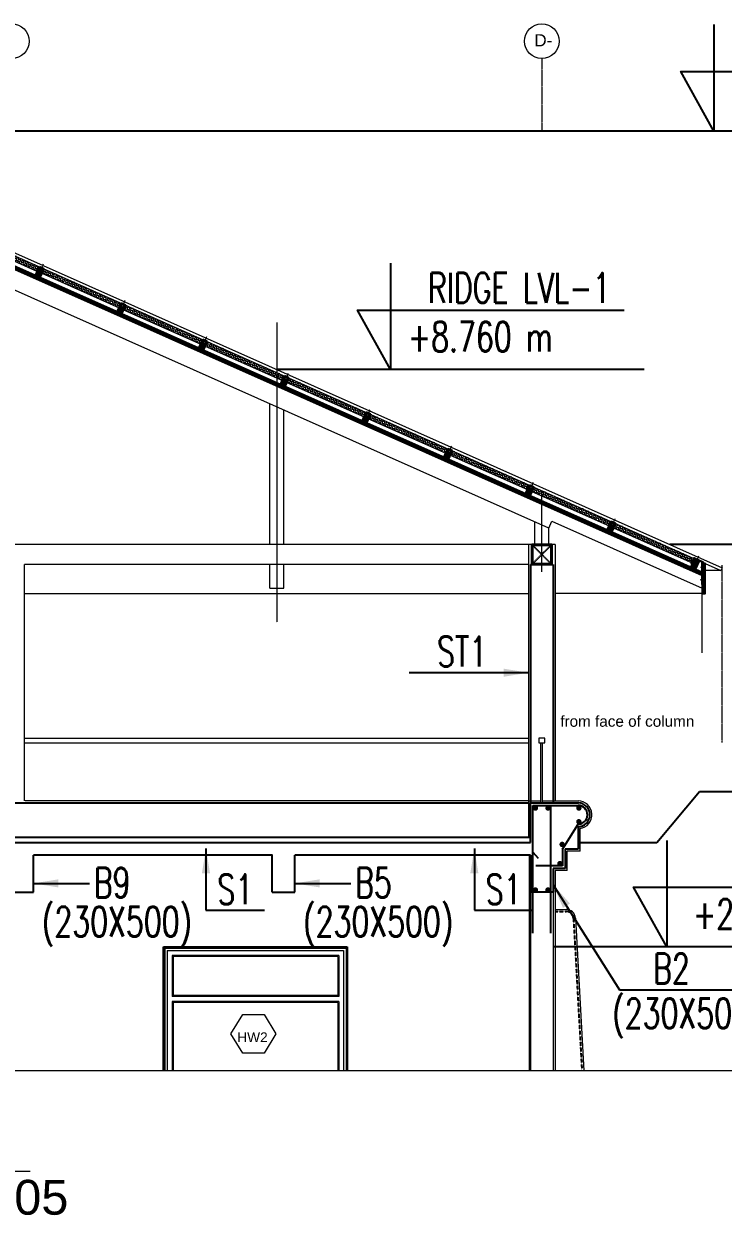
# Model space of a CAD drawing. Header units: millimetres. Extents: x 2659630 to 6742168, y -2425387 to -732288.
# Drawn here: x 3504722 to 3511762, y -1223701 to -1211711 of the extents above; entities that cross this region are included whole.
import ezdxf
from ezdxf.enums import TextEntityAlignment as Align

# ---------------------------------------------------------------- set-up
doc = ezdxf.new("R2010")
doc.units = ezdxf.units.MM
doc.linetypes.add('Grid Line', pattern=[22.225, 12.7, -3.175, 3.175, -3.175])
doc.linetypes.add('Hidden', pattern=[7.14375, 4.7625, -2.38125])
for name, color, linetype in [('A-COLUMN', 12, 'Continuous'), ('A-LINE-1 HIDDEN', 1, 'Continuous'), ('A-MOULDING', 20, 'Continuous'), ('S-BEAM NO', 3, 'Continuous'), ('S-COLUMN NO', 2, 'Continuous'), ('S-CONCRET LINE', 4, 'Continuous'), ('S-DIM-1', 5, 'Continuous'), ('S-LEVEL SECTION', 3, 'Continuous'), ('S-REINFORCEMENT', 6, 'Continuous')]:
    doc.layers.add(name, color=color, linetype=linetype)
for name, color, linetype, lineweight in [('A-DETL', 90, 'Continuous', 18), ('A-DOOR', 31, 'Continuous', 18), ('A-DOOR-FRAM', 31, 'Continuous', 18), ('A-FLOR-HRAL', 11, 'Continuous', 18), ('A-GENM', 13, 'Continuous', 18), ('A-GLAZ-IDEN', 152, 'Continuous', 9), ('A-GRID-MODE', 80, 'Continuous', 0), ('A-hatch', 253, 'Continuous', 0), ('A-PLASTER', 50, 'Continuous', 0), ('A-ROOF', 6, 'Continuous', 0), ('A-STAIRS', 31, 'Continuous', 18), ('A-TEXT', 211, 'Continuous', 9), ('A-WALL', 113, 'Continuous', 9), ('elevation 02', 2, 'Continuous', 9), ('G-ANNO-SYMB', 111, 'Continuous', 9), ('I-WALL', 2, 'Continuous', 18), ('S-GRID', 1, 'Continuous', 9), ('section-steel', 27, 'Continuous', 30), ('TEXT', 150, 'Continuous', 25)]:
    doc.layers.add(name, color=color, linetype=linetype, lineweight=lineweight)
doc.styles.add('Arial', font='arial.ttf', dxfattribs={"height": 123})
doc.styles.add('Arial_1', font='arial.ttf', dxfattribs={"height": 98.353293})
doc.styles.add('ROMANS', font='r.shx', dxfattribs={"width": 0.7})
doc.dimstyles.new('dim100', dxfattribs={"dimtxt": 250, "dimasz": 250, "dimexe": 200, "dimexo": 200, "dimgap": 100, "dimtad": 1, "dimdec": 0, "dimrnd": 1, "dimzin": 0, "dimdsep": 46, "dimtxsty": 'ROMANS', "dimcen": 0, "dimclrd": 5, "dimclre": 5, "dimclrt": 4, "dimadec": 0, "dimazin": 0, "dimtfac": 1, "dimtdec": 0, "dimtix": 1, "dimtofl": 0, "dimtmove": 2, "dimatfit": 3, "dimfxl": 1, "dimtolj": 1, "dimtzin": 0, "dimlwd": -1, "dimlwe": -1, "dimarcsym": 0})
doc.dimstyles.new('dim33.33', dxfattribs={"dimtxt": 250, "dimasz": 250, "dimexe": 200, "dimexo": 200, "dimgap": 100, "dimtad": 1, "dimdec": 0, "dimlfac": 0.333331, "dimzin": 0, "dimdsep": 46, "dimtxsty": 'ROMANS', "dimcen": 0, "dimclrd": 5, "dimclre": 5, "dimclrt": 4, "dimadec": 0, "dimazin": 0, "dimtfac": 1, "dimtdec": 0, "dimtix": 1, "dimtofl": 0, "dimtmove": 2, "dimatfit": 3, "dimfxl": 1, "dimtolj": 1, "dimtzin": 0, "dimlwd": -1, "dimlwe": -1, "dimarcsym": 0})

# ---------------------------------------------------------------- blocks, each defined once
blk = doc.blocks.new('Grid - M_Grid Head - Circle-24584-GROUND FLOOR PLAN-01')
at = {"layer": 'A-GRID-MODE'}
blk.add_circle((0, 0), 3.5, dxfattribs=at)

msp = doc.modelspace()

# ---------------------------------------------------------------- hatches: boundary and pattern name
at = {"layer": 'A-DETL'}
h = msp.add_hatch(dxfattribs=at)
h.set_pattern_fill('HONEY', color=256, scale=100, angle=45)
h.set_pattern_definition([(45, (2374518.583, 459189.726), (5.6035967, 20.912907593), [12.5, -25]), (165, (2374518.583, 459189.726), (-20.912907593, -5.6035967), [12.5, -25]), (105, (2374518.583, 459189.726), (-15.30931089, 15.30931089), [-25, 12.5])])
h.paths.add_polyline_path([(3504079.626, -1213856.261), (3504099.962, -1213810.583), (3504878.289, -1214157.117), (3504857.952, -1214202.794)])
h = msp.add_hatch(dxfattribs=at)
h.set_pattern_fill('HONEY', color=256, scale=100, angle=45)
h.set_pattern_definition([(45, (2373696.392, 458823.664), (5.6035967, 20.912907593), [12.5, -25]), (165, (2373696.392, 458823.664), (-20.912907593, -5.6035967), [12.5, -25]), (105, (2373696.392, 458823.664), (-15.30931089, 15.30931089), [-25, 12.5])])
h.paths.add_polyline_path([(3504901.817, -1214222.324), (3504922.153, -1214176.646), (3505700.48, -1214523.18), (3505680.143, -1214568.857)])
h = msp.add_hatch(dxfattribs=at)
h.set_pattern_fill('HONEY', color=256, scale=100, angle=45)
h.set_pattern_definition([(45, (2372874.201, 458457.6), (5.6035967, 20.912907593), [12.5, -25]), (165, (2372874.201, 458457.6), (-20.912907593, -5.6035967), [12.5, -25]), (105, (2372874.201, 458457.6), (-15.30931089, 15.30931089), [-25, 12.5])])
h.paths.add_polyline_path([(3505724.007, -1214588.387), (3505744.344, -1214542.709), (3506522.671, -1214889.243), (3506502.334, -1214934.92)])
h = msp.add_hatch(dxfattribs=at)
h.set_pattern_fill('HONEY', color=256, scale=100, angle=45)
h.set_pattern_definition([(45, (2372052.01, 458091.538), (5.6035967, 20.912907593), [12.5, -25]), (165, (2372052.01, 458091.538), (-20.912907593, -5.6035967), [12.5, -25]), (105, (2372052.01, 458091.538), (-15.30931089, 15.30931089), [-25, 12.5])])
h.paths.add_polyline_path([(3506546.198, -1214954.45), (3506566.535, -1214908.772), (3507344.862, -1215255.306), (3507324.525, -1215300.983)])
h = msp.add_hatch(dxfattribs=at)
h.set_pattern_fill('HONEY', color=256, scale=100, angle=45)
h.set_pattern_definition([(45, (2371229.819, 457725.475), (5.6035967, 20.912907593), [12.5, -25]), (165, (2371229.819, 457725.475), (-20.912907593, -5.6035967), [12.5, -25]), (105, (2371229.819, 457725.475), (-15.30931089, 15.30931089), [-25, 12.5])])
h.paths.add_polyline_path([(3507368.389, -1215320.513), (3507388.726, -1215274.835), (3508167.053, -1215621.369), (3508146.716, -1215667.046)])
h = msp.add_hatch(dxfattribs=at)
h.set_pattern_fill('HONEY', color=256, scale=100, angle=45)
h.set_pattern_definition([(45, (2370407.763, 457359.109), (5.6035967, 20.912907593), [12.5, -25]), (165, (2370407.763, 457359.109), (-20.912907593, -5.6035967), [12.5, -25]), (105, (2370407.763, 457359.109), (-15.30931089, 15.30931089), [-25, 12.5])])
h.paths.add_polyline_path([(3508190.58, -1215686.575), (3508210.917, -1215640.898), (3508989.244, -1215987.432), (3508968.907, -1216033.109)])
h = msp.add_hatch(dxfattribs=at)
h.set_pattern_fill('HONEY', color=256, scale=100, angle=45)
h.set_pattern_definition([(45, (2369585.438, 456993.349), (5.6035967, 20.912907593), [12.5, -25]), (165, (2369585.438, 456993.349), (-20.912907593, -5.6035967), [12.5, -25]), (105, (2369585.438, 456993.349), (-15.30931089, 15.30931089), [-25, 12.5])])
h.paths.add_polyline_path([(3509012.771, -1216052.638), (3509033.108, -1216006.961), (3509811.435, -1216353.495), (3509791.098, -1216399.172)])
h = msp.add_hatch(dxfattribs=at)
h.set_pattern_fill('HONEY', color=256, scale=100, angle=45)
h.set_pattern_definition([(45, (2368763.247, 456627.286), (5.6035967, 20.912907593), [12.5, -25]), (165, (2368763.247, 456627.286), (-20.912907593, -5.6035967), [12.5, -25]), (105, (2368763.247, 456627.286), (-15.30931089, 15.30931089), [-25, 12.5])])
h.paths.add_polyline_path([(3509834.962, -1216418.701), (3509855.299, -1216373.024), (3510633.626, -1216719.558), (3510613.289, -1216765.235)])
h = msp.add_hatch(dxfattribs=at)
h.set_pattern_fill('HONEY', color=256, scale=100, angle=45)
h.set_pattern_definition([(45, (2367941.056, 456261.223), (5.6035967, 20.912907593), [12.5, -25]), (165, (2367941.056, 456261.223), (-20.912907593, -5.6035967), [12.5, -25]), (105, (2367941.056, 456261.223), (-15.30931089, 15.30931089), [-25, 12.5])])
h.paths.add_polyline_path([(3510657.153, -1216784.764), (3510677.49, -1216739.087), (3511455.817, -1217085.621), (3511435.48, -1217131.298)])
at = {"layer": 'A-hatch', "lineweight": -3}
h = msp.add_hatch(color=256, dxfattribs=at)
h.dxf.hatch_style = 1
h.paths.add_polyline_path([(3504878.289, -1214157.117), (3504922.153, -1214176.646), (3504883.107, -1214264.347), (3504839.242, -1214244.817)])
h.paths.add_polyline_path([(3504844.524, -1214242.79), (3504881.079, -1214259.066), (3504916.872, -1214178.674), (3504880.316, -1214162.398)], flags=16)
h = msp.add_hatch(color=256, dxfattribs=at)
h.dxf.hatch_style = 1
h.paths.add_polyline_path([(3505700.48, -1214523.18), (3505744.344, -1214542.709), (3505705.298, -1214630.41), (3505661.433, -1214610.88)])
h.paths.add_polyline_path([(3505666.715, -1214608.853), (3505703.27, -1214625.129), (3505739.063, -1214544.737), (3505702.507, -1214528.461)], flags=16)
h = msp.add_hatch(color=256, dxfattribs=at)
h.dxf.hatch_style = 1
h.paths.add_polyline_path([(3506522.671, -1214889.243), (3506566.535, -1214908.772), (3506527.488, -1214996.473), (3506483.624, -1214976.943)])
h.paths.add_polyline_path([(3506488.905, -1214974.916), (3506525.461, -1214991.192), (3506561.254, -1214910.8), (3506524.698, -1214894.524)], flags=16)
h = msp.add_hatch(color=256, dxfattribs=at)
h.dxf.hatch_style = 1
h.paths.add_polyline_path([(3507344.862, -1215255.306), (3507388.726, -1215274.835), (3507349.679, -1215362.536), (3507305.815, -1215343.006)])
h.paths.add_polyline_path([(3507311.096, -1215340.979), (3507347.652, -1215357.254), (3507383.445, -1215276.862), (3507346.889, -1215260.587)], flags=16)
h = msp.add_hatch(color=256, dxfattribs=at)
h.dxf.hatch_style = 1
h.paths.add_polyline_path([(3508167.053, -1215621.369), (3508210.917, -1215640.898), (3508171.87, -1215728.599), (3508128.006, -1215709.069)])
h.paths.add_polyline_path([(3508133.287, -1215707.042), (3508169.843, -1215723.317), (3508205.636, -1215642.925), (3508169.08, -1215626.65)], flags=16)
h = msp.add_hatch(color=256, dxfattribs=at)
h.dxf.hatch_style = 1
h.paths.add_polyline_path([(3508989.244, -1215987.432), (3509033.108, -1216006.961), (3508994.061, -1216094.662), (3508950.197, -1216075.132)])
h.paths.add_polyline_path([(3508955.478, -1216073.105), (3508992.034, -1216089.38), (3509027.827, -1216008.988), (3508991.271, -1215992.713)], flags=16)
h = msp.add_hatch(color=256, dxfattribs=at)
h.dxf.hatch_style = 1
h.paths.add_polyline_path([(3509811.435, -1216353.495), (3509855.299, -1216373.024), (3509816.252, -1216460.725), (3509772.388, -1216441.195)])
h.paths.add_polyline_path([(3509777.669, -1216439.168), (3509814.225, -1216455.443), (3509850.018, -1216375.051), (3509813.462, -1216358.776)], flags=16)
h = msp.add_hatch(color=256, dxfattribs=at)
h.dxf.hatch_style = 1
h.paths.add_polyline_path([(3510633.626, -1216719.558), (3510677.49, -1216739.087), (3510638.443, -1216826.788), (3510594.579, -1216807.258)])
h.paths.add_polyline_path([(3510599.86, -1216805.231), (3510636.416, -1216821.506), (3510672.209, -1216741.114), (3510635.653, -1216724.839)], flags=16)
h = msp.add_hatch(color=256, dxfattribs=at)
h.dxf.hatch_style = 1
h.paths.add_polyline_path([(3509841.879, -1216957.973), (3510029.879, -1216957.973), (3510029.878, -1217145.972), (3509841.878, -1217145.972)], flags=16)
h.paths.add_polyline_path([(3509835.879, -1216951.973), (3510035.879, -1216951.973), (3510035.878, -1217151.972), (3509835.878, -1217151.972)])
h = msp.add_hatch(color=256, dxfattribs=at)
h.dxf.hatch_style = 1
h.paths.add_polyline_path([(3511476.64, -1217094.892), (3511520.504, -1217114.421), (3511481.457, -1217202.122), (3511437.593, -1217182.592)])
h.paths.add_polyline_path([(3511442.874, -1217180.565), (3511479.43, -1217196.84), (3511515.223, -1217116.448), (3511478.667, -1217100.173)], flags=16)
at = {"layer": 'A-WALL', "lineweight": -3}
h = msp.add_hatch(dxfattribs=at)
h.set_pattern_fill('ANSI37', color=252, scale=100, angle=24)
h.set_pattern_definition([(69, (2283280.057, 398427.451), (-11.66975533, 4.47959937), []), (159, (2283280.057, 398427.451), (-4.47959937, -11.66975533), [])])
h.paths.add_polyline_path([(3505302.432, -1214478.408), (3505312.6, -1214455.57), (3504619.458, -1214146.963), (3504609.29, -1214169.801)])
h = msp.add_hatch(dxfattribs=at)
h.set_pattern_fill('ANSI37', color=252, scale=100, angle=24)
h.set_pattern_definition([(69, (2282586.915, 398118.845), (-11.66975533, 4.47959937), []), (159, (2282586.915, 398118.845), (-4.47959937, -11.66975533), [])])
h.paths.add_polyline_path([(3505995.574, -1214787.015), (3506005.742, -1214764.176), (3505312.6, -1214455.57), (3505302.432, -1214478.408)])
h = msp.add_hatch(dxfattribs=at)
h.set_pattern_fill('ANSI37', color=252, scale=100, angle=24)
h.set_pattern_definition([(69, (2281893.773, 397810.238), (-11.66975533, 4.47959937), []), (159, (2281893.773, 397810.238), (-4.47959937, -11.66975533), [])])
h.paths.add_polyline_path([(3506688.716, -1215095.622), (3506698.884, -1215072.783), (3506005.742, -1214764.176), (3505995.574, -1214787.015)])
h = msp.add_hatch(dxfattribs=at)
h.set_pattern_fill('ANSI37', color=252, scale=100, angle=24)
h.set_pattern_definition([(69, (2281200.63, 397501.631), (-11.66975533, 4.47959937), []), (159, (2281200.63, 397501.631), (-4.47959937, -11.66975533), [])])
h.paths.add_polyline_path([(3507381.858, -1215404.228), (3507392.027, -1215381.39), (3506698.884, -1215072.783), (3506688.716, -1215095.622)])
h = msp.add_hatch(dxfattribs=at)
h.set_pattern_fill('ANSI37', color=252, scale=100, angle=24)
h.set_pattern_definition([(69, (2280507.488, 397193.024), (-11.66975533, 4.47959937), []), (159, (2280507.488, 397193.024), (-4.47959937, -11.66975533), [])])
h.paths.add_polyline_path([(3508075, -1215712.835), (3508085.169, -1215689.997), (3507392.027, -1215381.39), (3507381.858, -1215404.228)])
h = msp.add_hatch(dxfattribs=at)
h.set_pattern_fill('ANSI37', color=252, scale=100, angle=24)
h.set_pattern_definition([(69, (2279814.346, 396884.418), (-11.66975533, 4.47959937), []), (159, (2279814.346, 396884.418), (-4.47959937, -11.66975533), [])])
h.paths.add_polyline_path([(3508768.143, -1216021.442), (3508778.311, -1215998.603), (3508085.169, -1215689.997), (3508075, -1215712.835)])
h = msp.add_hatch(dxfattribs=at)
h.set_pattern_fill('ANSI37', color=252, scale=100, angle=24)
h.set_pattern_definition([(69, (2279121.204, 396575.811), (-11.66975533, 4.47959937), []), (159, (2279121.204, 396575.811), (-4.47959937, -11.66975533), [])])
h.paths.add_polyline_path([(3509461.285, -1216330.049), (3509471.453, -1216307.21), (3508778.311, -1215998.603), (3508768.143, -1216021.442)])
h = msp.add_hatch(dxfattribs=at)
h.set_pattern_fill('ANSI37', color=252, scale=100, angle=24)
h.set_pattern_definition([(69, (2278428.062, 396267.204), (-11.66975533, 4.47959937), []), (159, (2278428.062, 396267.204), (-4.47959937, -11.66975533), [])])
h.paths.add_polyline_path([(3510154.427, -1216638.656), (3510164.595, -1216615.817), (3509471.453, -1216307.21), (3509461.285, -1216330.049)])
h = msp.add_hatch(dxfattribs=at)
h.set_pattern_fill('ANSI37', color=252, scale=100, angle=24)
h.set_pattern_definition([(69, (2277734.92, 395958.597), (-11.66975533, 4.47959937), []), (159, (2277734.92, 395958.597), (-4.47959937, -11.66975533), [])])
h.paths.add_polyline_path([(3510847.569, -1216947.262), (3510857.737, -1216924.424), (3510164.595, -1216615.817), (3510154.427, -1216638.656)])
h = msp.add_hatch(dxfattribs=at)
h.set_pattern_fill('ANSI37', color=252, scale=100, angle=24)
h.set_pattern_definition([(69, (2277041.777, 395649.99), (-11.66975533, 4.47959937), []), (159, (2277041.777, 395649.99), (-4.47959937, -11.66975533), [])])
h.paths.add_polyline_path([(3511550.88, -1217260.396), (3511550.88, -1217233.03), (3510857.737, -1216924.424), (3510847.569, -1216947.262)])
h = msp.add_hatch(dxfattribs=at)
h.set_pattern_fill('ANSI31', color=252, scale=100, angle=338.745618)
h.set_pattern_definition([(23.74561796, (2365692.834, 458010.503), (-5.03345856, 11.44177849), [])])
h.paths.add_polyline_path([(3511579.217, -1217142.497), (3511555.529, -1217142.497), (3511555.529, -1217445.065), (3511580.529, -1217445.065), (3511580.156, -1217356.84), (3511576.327, -1217356.383), (3511576.327, -1217345.357), (3511580.105, -1217344.866), (3511579.624, -1217231.103), (3511576.327, -1217230.675), (3511576.327, -1217219.649), (3511579.574, -1217219.261)])

# ---------------------------------------------------------------- linework, layer by layer
at = {"layer": 'A-COLUMN', "color": 1}
for points in [[(3504916.872, -1214178.674), (3504844.524, -1214242.79)], [(3504880.316, -1214162.398), (3504881.079, -1214259.066)], [(3505739.063, -1214544.737), (3505666.715, -1214608.853)], [(3505702.507, -1214528.461), (3505703.27, -1214625.129)], [(3506561.254, -1214910.8), (3506488.905, -1214974.916)], [(3506524.698, -1214894.524), (3506525.461, -1214991.192)], [(3507383.445, -1215276.862), (3507311.096, -1215340.979)], [(3507346.889, -1215260.587), (3507347.652, -1215357.254)], [(3508205.636, -1215642.925), (3508133.287, -1215707.042)], [(3508169.08, -1215626.65), (3508169.843, -1215723.317)], [(3509027.827, -1216008.988), (3508955.478, -1216073.105)], [(3508991.271, -1215992.713), (3508992.034, -1216089.38)], [(3509850.018, -1216375.051), (3509777.669, -1216439.168)], [(3509813.462, -1216358.776), (3509814.225, -1216455.443)], [(3510635.653, -1216724.839), (3510636.416, -1216821.506)], [(3510672.209, -1216741.114), (3510599.86, -1216805.231)], [(3511515.223, -1217116.448), (3511442.874, -1217180.565)], [(3511478.667, -1217100.173), (3511479.43, -1217196.84)]]:
    msp.add_lwpolyline(points, dxfattribs=at)
at = {"layer": 'A-DOOR'}
for p, q in [((3506165.379, -1221038.991), (3507941.379, -1221038.991)), ((3507891.379, -1221088.991), (3506215.379, -1221088.991)), ((3507881.379, -1221098.991), (3506225.379, -1221098.991)), ((3507891.379, -1221501.968), (3506215.379, -1221501.967)), ((3507881.379, -1221491.968), (3506225.379, -1221491.967)), ((3507891.379, -1221551.968), (3506215.379, -1221551.967)), ((3507881.379, -1221561.968), (3506225.379, -1221561.967))]:
    msp.add_line(p, q, dxfattribs=at)
at = {"layer": 'A-DOOR-FRAM'}
for p, q in [((3506165.379, -1221038.991), (3506165.379, -1222247.498)), ((3507941.379, -1221038.991), (3507941.379, -1222247.498)), ((3506215.379, -1221088.991), (3506215.379, -1221501.967)), ((3506225.379, -1221098.991), (3506225.379, -1221491.967)), ((3507881.379, -1221098.991), (3507881.379, -1221491.968)), ((3507891.379, -1221088.991), (3507891.379, -1221501.968)), ((3506215.379, -1221551.967), (3506215.379, -1222247.498)), ((3506225.379, -1221561.967), (3506225.379, -1222247.498)), ((3507881.379, -1221561.968), (3507881.379, -1222247.498)), ((3507891.379, -1221551.968), (3507891.379, -1222247.498))]:
    msp.add_line(p, q, dxfattribs=at)
at = {"layer": 'A-FLOR-HRAL'}
for p, q in [((3504735.771, -1218902.046), (3509800.982, -1218902.046)), ((3504735.771, -1218947.046), (3509800.982, -1218947.046)), ((3509927.879, -1219552.049), (3509927.879, -1218947.045)), ((3509943.879, -1219552.049), (3509943.879, -1218947.045))]:
    msp.add_line(p, q, dxfattribs=at)
msp.add_lwpolyline([(3509965.879, -1218902.045), (3509905.879, -1218902.045), (3509905.879, -1218947.045), (3509965.879, -1218947.045)], close=True, dxfattribs=at)
at = {"layer": 'A-GENM'}
for p, q in [((3510070.879, -1220624.152), (3510180.139, -1220624.152)), ((3510274.994, -1220713.9), (3510359.909, -1222247.498))]:
    msp.add_line(p, q, dxfattribs=at)
msp.add_arc((3510180.139, -1220719.152), 95, 3.1692214, 89.9997162, dxfattribs=at)
at = {"layer": 'A-GLAZ-IDEN'}
msp.add_lwpolyline([(3507139.942, -1222071.345), (3506925.224, -1222071.345), (3506807.217, -1221876.453), (3506925.224, -1221681.562), (3507141.535, -1221681.562), (3507259.541, -1221876.453), (3507139.942, -1222071.345)], close=True, dxfattribs=at)
at = {"layer": 'A-LINE-1 HIDDEN', "linetype": 'Hidden', "ltscale": 0.5}
for p, q in [((3510029.879, -1216957.968), (3509841.878, -1217145.967)), ((3510029.878, -1217145.967), (3509841.879, -1216957.968)), ((3510070.879, -1220644.152), (3510180.139, -1220644.152)), ((3510255.024, -1220715.006), (3510339.878, -1222247.498))]:
    msp.add_line(p, q, dxfattribs=at)
at = {"layer": 'A-LINE-1 HIDDEN', "linetype": 'Hidden'}
for p, q in [((3509820.879, -1217151.967), (3510050.881, -1217151.967)), ((3509820.881, -1217151.967), (3509820.881, -1219552.05)), ((3510050.881, -1217151.967), (3510050.881, -1219552.05)), ((3494050.876, -1219552.049), (3509800.878, -1219552.048))]:
    msp.add_line(p, q, dxfattribs=at)
msp.add_lwpolyline([(3506128.379, -1222247.498), (3506128.379, -1221001.991), (3507978.379, -1221001.991), (3507978.379, -1222247.498)], dxfattribs=at)
at = {"layer": 'A-LINE-1 HIDDEN', "linetype": 'Hidden', "ltscale": 0.5}
msp.add_arc((3510180.139, -1220719.152), 75, 3.1692214, 89.9997162, dxfattribs=at)
at = {"layer": 'A-MOULDING'}
msp.add_line((3509820.879, -1219902.044), (3494050.878, -1219902.044), dxfattribs=at)
at = {"layer": 'A-PLASTER'}
for p, q in [((3509800.878, -1219532.038), (3509800.878, -1219902.044)), ((3509800.878, -1219532.038), (3509927.879, -1219532.038)), ((3509943.879, -1219532.038), (3510304.158, -1219532.038)), ((3510320.881, -1220037.008), (3510320.881, -1219810.581)), ((3509808.879, -1220076.965), (3509808.879, -1222247.498)), ((3510320.881, -1220037.008), (3510190.879, -1220037.009)), ((3510190.88, -1220231.983), (3510190.879, -1220037.009)), ((3510070.879, -1220231.983), (3510070.879, -1222247.498)), ((3510190.88, -1220231.983), (3510070.879, -1220231.983))]:
    msp.add_line(p, q, dxfattribs=at)
msp.add_arc((3510300.88, -1219672.008), 140.009, 278.2127573, 90, dxfattribs=at)
at = {"layer": 'A-ROOF', "linetype": 'Continuous'}
for p, q in [((3501935.878, -1212816.421), (3511750.88, -1217186.341)), ((3501935.878, -1212847.071), (3511739.491, -1217211.921)), ((3511739.491, -1217211.921), (3511579.729, -1217211.921)), ((3511750.88, -1217186.341), (3511739.491, -1217211.921)), ((3504727.878, -1217445.065), (3509800.982, -1217445.065)), ((3511555.529, -1217445.065), (3510070.879, -1217445.065))]:
    msp.add_line(p, q, dxfattribs=at)
at = {"layer": 'A-STAIRS'}
msp.add_lwpolyline([(3513065.678, -1222247.498), (3500871.371, -1222247.498), (3500816.982, -1222323.399), (3500808.576, -1222164.872), (3500749.368, -1222247.498), (3499095.351, -1222247.498), (3499040.962, -1222323.399), (3499032.556, -1222164.872), (3498973.348, -1222247.498), (3497319.332, -1222247.498), (3497264.942, -1222323.399), (3497256.56, -1222165.316), (3497197.328, -1222247.498), (3487607.83, -1222247.498)], dxfattribs=at)
at = {"layer": 'A-WALL'}
for p, q in [((3510070.883, -1216951.962), (3493800.978, -1216951.963)), ((3509800.982, -1216951.96), (3509800.982, -1219532.038)), ((3510070.883, -1216951.96), (3510070.883, -1219532.038)), ((3509800.982, -1217151.958), (3504727.878, -1217151.958)), ((3504727.878, -1219532.038), (3504727.878, -1217151.958)), ((3509800.982, -1219532.036), (3504735.771, -1219532.038)), ((3509820.879, -1220452.046), (3509820.879, -1222247.498)), ((3510050.879, -1220452.046), (3510050.879, -1222247.498))]:
    msp.add_line(p, q, dxfattribs=at)
at = {"layer": 'A-WALL', "color": 252, "lineweight": -3}
for p, q in [((3511579.624, -1217186.965), (3511579.576, -1217175.122, 0.001)), ((3511580.156, -1217312.703), (3511580.105, -1217300.728, 0.001))]:
    msp.add_line(p, q, dxfattribs=at)
for points in [[(3504619.458, -1214146.963), (3504609.29, -1214169.801), (3505302.432, -1214478.408), (3505312.6, -1214455.57)], [(3505312.6, -1214455.57), (3505302.432, -1214478.408), (3505995.574, -1214787.015), (3506005.742, -1214764.176)], [(3506005.742, -1214764.176), (3505995.574, -1214787.015), (3506688.716, -1215095.622), (3506698.884, -1215072.783)], [(3506698.884, -1215072.783), (3506688.716, -1215095.622), (3507381.858, -1215404.228), (3507392.027, -1215381.39)], [(3507392.027, -1215381.39), (3507381.858, -1215404.228), (3508075, -1215712.835), (3508085.169, -1215689.997)], [(3508085.169, -1215689.997), (3508075, -1215712.835), (3508768.143, -1216021.442), (3508778.311, -1215998.603)], [(3508778.311, -1215998.603), (3508768.143, -1216021.442), (3509461.285, -1216330.049), (3509471.453, -1216307.21)], [(3509471.453, -1216307.21), (3509461.285, -1216330.049), (3510154.427, -1216638.656), (3510164.595, -1216615.817)], [(3510164.595, -1216615.817), (3510154.427, -1216638.656), (3510847.569, -1216947.262), (3510857.737, -1216924.424)], [(3510857.737, -1216924.424), (3510847.569, -1216947.262), (3511550.88, -1217260.396), (3511550.88, -1217233.03)]]:
    msp.add_lwpolyline(points, close=True, dxfattribs=at)
at = {"layer": 'A-WALL', "lineweight": -3}
msp.add_lwpolyline([(3511446.348, -1217148.445), (3511441.78, -1217146.411), (3511468.724, -1217085.894), (3511556.053, -1217124.775), (3511556.053, -1217354.434), (3511550.88, -1217354.434), (3511550.88, -1217127.945), (3511471.258, -1217092.496), (3511446.348, -1217148.445)], close=True, dxfattribs=at)
at = {"layer": 'A-WALL', "color": 5, "lineweight": -3}
for points in [[(3511579.574, -1217219.261), (3511579.217, -1217142.445), (3511555.529, -1217142.55), (3511555.529, -1217445.065), (3511580.529, -1217445.065), (3511580.156, -1217312.703)], [(3511580.105, -1217300.728), (3511579.624, -1217186.965)]]:
    msp.add_lwpolyline(points, dxfattribs=at)
at = {"layer": 'A-WALL', "color": 5, "lineweight": -3, "elevation": 0.001}
for points in [[(3511579.576, -1217175.122), (3511576.327, -1217175.511), (3511576.327, -1217186.537), (3511579.576, -1217186.959)], [(3511580.156, -1217312.703), (3511576.327, -1217312.245), (3511576.327, -1217301.219), (3511580.105, -1217300.728)]]:
    msp.add_lwpolyline(points, dxfattribs=at)
at = {"layer": 'elevation 02', "color": 2}
for p, q in [((3511550.88, -1217233.03), (3501935.878, -1212952.156)), ((3510005.879, -1216785.972), (3501935.878, -1213192.976)), ((3504079.626, -1213856.261), (3504857.952, -1214202.794)), ((3504901.817, -1214222.324), (3505680.143, -1214568.857)), ((3505724.007, -1214588.387), (3506502.334, -1214934.92)), ((3506546.198, -1214954.45), (3507324.525, -1215300.983)), ((3507368.389, -1215320.513), (3508146.716, -1215667.046)), ((3507198.379, -1216951.963), (3507198.379, -1215535.992)), ((3507338.379, -1216951.963), (3507338.379, -1215598.324)), ((3508190.58, -1215686.575), (3508968.907, -1216033.109)), ((3509012.771, -1216052.638), (3509791.098, -1216399.172)), ((3509834.962, -1216418.701), (3510613.289, -1216765.235)), ((3509865.879, -1216951.967), (3509865.879, -1216723.64)), ((3510005.879, -1216785.972), (3510036.384, -1216717.456)), ((3510036.384, -1216717.456), (3511550.88, -1217391.753)), ((3510005.879, -1216951.967), (3510005.879, -1216785.972)), ((3510657.153, -1216784.764), (3511456.303, -1217140.569)), ((3507198.379, -1217391.746), (3507198.379, -1217151.958)), ((3507338.379, -1217391.746), (3507338.379, -1217151.958)), ((3511550.88, -1217233.03), (3511550.88, -1217391.753)), ((3507198.379, -1217391.746), (3507338.379, -1217391.746))]:
    msp.add_line(p, q, dxfattribs=at)
at = {"layer": 'G-ANNO-SYMB'}
msp.add_line((3504185.688, -1223257.2), (3504785.688, -1223257.2), dxfattribs=at)
at = {"layer": 'I-WALL'}
msp.add_line((3506140.379, -1221013.991), (3506140.379, -1222247.498), dxfattribs=at)
msp.add_lwpolyline([(3506140.379, -1221013.991), (3507966.379, -1221013.991), (3507966.379, -1222247.498)], dxfattribs=at)
at = {"layer": 'S-CONCRET LINE'}
for p, q in [((3509820.879, -1219552.05), (3510304.341, -1219552.05)), ((3509820.879, -1219951.965), (3509820.879, -1219552.05)), ((3510300.881, -1219792.017), (3510300.881, -1220017.008)), ((3501935.878, -1219951.965), (3509820.879, -1219951.965)), ((3504820.879, -1220451.969), (3504820.879, -1220076.965)), ((3507450.879, -1220451.969), (3507450.879, -1220076.965)), ((3509820.879, -1220076.965), (3507450.879, -1220076.965)), ((3509820.879, -1220076.965), (3509820.879, -1220452.046)), ((3510300.881, -1220017.008), (3510170.879, -1220017.009)), ((3510170.879, -1220017.009), (3510170.879, -1220211.983)), ((3509820.879, -1220452.046), (3509820.879, -1220101.965)), ((3510050.879, -1220211.983), (3510050.879, -1220452.046)), ((3510170.879, -1220211.983), (3510050.879, -1220211.983)), ((3504590.879, -1220451.969), (3504820.879, -1220451.969)), ((3507220.879, -1220451.969), (3507450.879, -1220451.969)), ((3510050.879, -1220452.046), (3509820.879, -1220452.046))]:
    msp.add_line(p, q, dxfattribs=at)
msp.add_lwpolyline([(3507220.879, -1220451.969), (3507220.879, -1220076.965), (3504820.879, -1220076.965)], dxfattribs=at)
msp.add_arc((3510300.88, -1219672.008), 120.009, 270.0004954, 88.3473209, dxfattribs=at)
at = {"layer": 'S-GRID', "linetype": 'Grid Line'}
for p, q in [((3509935.879, -1212061.466), (3509935.879, -1212791.476)), ((3504916.2, -1214130.993), (3504861.175, -1214254.582)), ((3505738.391, -1214497.056), (3505683.365, -1214620.645)), ((3507268.379, -1214718.142), (3507268.379, -1217734.576)), ((3506560.582, -1214863.119), (3506505.556, -1214986.708)), ((3507382.773, -1215229.182), (3507327.747, -1215352.771)), ((3508204.964, -1215595.245), (3508149.938, -1215718.834)), ((3509027.155, -1215961.308), (3508972.129, -1216084.897)), ((3509849.345, -1216327.371), (3509794.32, -1216450.96)), ((3509935.878, -1217227.078), (3509935.879, -1216413.067)), ((3510671.536, -1216693.434), (3510616.511, -1216817.023)), ((3511514.55, -1217068.768), (3511459.525, -1217192.357)), ((3511750.88, -1218945.044), (3511750.88, -1217158.835)), ((3511550.88, -1218043.102), (3511550.88, -1217248.044))]:
    msp.add_line(p, q, dxfattribs=at)
at = {"layer": 'S-LEVEL SECTION'}
for p, q in [((3514220.452, -1212791.476), (3501935.878, -1212791.476)), ((3510966.609, -1215191.71), (3507270.865, -1215191.71)), ((3514920.197, -1216951.961), (3511224.454, -1216951.961)), ((3511095.418, -1219951.932), (3511522.978, -1219436.323)), ((3511522.978, -1219436.323), (3514675.331, -1219436.323)), ((3510320.881, -1219951.932), (3511095.418, -1219951.932)), ((3513746.622, -1221001.932), (3510050.879, -1221001.932))]:
    msp.add_line(p, q, dxfattribs=at)
for points in [[(3511668.561, -1211718.962), (3511668.561, -1212791.709), (3511334.476, -1212191.421), (3514018.006, -1212191.421)], [(3511668.561, -1211718.962), (3511668.561, -1212791.709), (3511334.476, -1212191.421), (3514018.006, -1212191.421)], [(3511668.561, -1211718.962), (3511668.561, -1212791.709), (3511334.476, -1212191.421), (3514018.006, -1212191.421)], [(3508414.718, -1214119.195), (3508414.718, -1215191.942), (3508080.632, -1214591.654), (3510764.163, -1214591.654)], [(3508414.718, -1214119.195), (3508414.718, -1215191.942), (3508080.632, -1214591.654), (3510764.163, -1214591.654)], [(3508414.718, -1214119.195), (3508414.718, -1215191.942), (3508080.632, -1214591.654), (3510764.163, -1214591.654)], [(3511194.731, -1219929.418), (3511194.731, -1221002.164), (3510860.646, -1220401.877), (3513544.176, -1220401.877)], [(3511194.731, -1219929.418), (3511194.731, -1221002.164), (3510860.646, -1220401.877), (3513544.176, -1220401.877)], [(3511194.731, -1219929.418), (3511194.731, -1221002.164), (3510860.646, -1220401.877), (3513544.176, -1220401.877)]]:
    msp.add_lwpolyline(points, dxfattribs=at)
at = {"layer": 'S-REINFORCEMENT'}
for p, q in [((3509845.879, -1220861.966), (3509845.879, -1219577.05)), ((3509845.879, -1219577.05), (3510025.88, -1219577.05)), ((3510025.877, -1220861.966), (3510025.88, -1219577.05)), ((3510025.88, -1219577.05), (3510303.959, -1219577.05)), ((3510145.879, -1220017.009), (3510300.88, -1219767.017)), ((3509845.879, -1220047.011), (3509899.232, -1220109.367)), ((3510145.879, -1220017.009), (3510145.879, -1220186.983)), ((3510145.879, -1220186.983), (3509874.56, -1220186.983))]:
    msp.add_line(p, q, dxfattribs=at)
at = {"layer": 'S-REINFORCEMENT', "const_width": 26.46}
for points in [[(3509886.187, -1219604.097, -1), (3509858.647, -1219604.097, -1)], [(3509886.187, -1219604.097, -1), (3509858.647, -1219604.097, -1)], [(3509886.187, -1219604.097, -1), (3509858.647, -1219604.097, -1)], [(3510012.657, -1219604.097, -1), (3509985.117, -1219604.097, -1)], [(3510012.657, -1219604.097, -1), (3509985.117, -1219604.097, -1)], [(3510012.657, -1219604.097, -1), (3509985.117, -1219604.097, -1)], [(3510323.163, -1219604.097, -1), (3510295.623, -1219604.097, -1)], [(3510323.163, -1219604.097, -1), (3510295.623, -1219604.097, -1)], [(3510323.163, -1219604.097, -1), (3510295.623, -1219604.097, -1)], [(3510323.163, -1219741.772, -1), (3510295.623, -1219741.772, -1)], [(3510323.163, -1219741.772, -1), (3510295.623, -1219741.772, -1)], [(3510323.163, -1219741.772, -1), (3510295.623, -1219741.772, -1)], [(3510154.513, -1219969.993, -1), (3510126.973, -1219969.993, -1)], [(3510154.513, -1219969.993, -1), (3510126.973, -1219969.993, -1)], [(3510154.513, -1219969.993, -1), (3510126.973, -1219969.993, -1)], [(3510131.937, -1220163.285, -1), (3510104.397, -1220163.285, -1)], [(3510131.937, -1220163.285, -1), (3510104.397, -1220163.285, -1)], [(3510131.937, -1220163.285, -1), (3510104.397, -1220163.285, -1)], [(3509886.187, -1220428.751, -1), (3509858.647, -1220428.751, -1)], [(3509886.187, -1220428.751, -1), (3509858.647, -1220428.751, -1)], [(3509886.187, -1220428.751, -1), (3509858.647, -1220428.751, -1)], [(3510012.657, -1220428.751, -1), (3509985.117, -1220428.751, -1)], [(3510012.657, -1220428.751, -1), (3509985.117, -1220428.751, -1)], [(3510012.657, -1220428.751, -1), (3509985.117, -1220428.751, -1)]]:
    msp.add_lwpolyline(points, format="xyb", close=True, dxfattribs=at)
at = {"layer": 'S-REINFORCEMENT'}
msp.add_arc((3510300.88, -1219672.008), 95.009, 270.0004953, 88.3473209, dxfattribs=at)
at = {"layer": 'section-steel'}
for points in [[(3504878.289, -1214157.117), (3504839.242, -1214244.817), (3504883.107, -1214264.347), (3504922.153, -1214176.646)], [(3504880.316, -1214162.398), (3504844.524, -1214242.79), (3504881.079, -1214259.066), (3504916.872, -1214178.674)], [(3505700.48, -1214523.18), (3505661.433, -1214610.88), (3505705.298, -1214630.41), (3505744.344, -1214542.709)], [(3505702.507, -1214528.461), (3505666.715, -1214608.853), (3505703.27, -1214625.129), (3505739.063, -1214544.737)], [(3506522.671, -1214889.243), (3506483.624, -1214976.943), (3506527.488, -1214996.473), (3506566.535, -1214908.772)], [(3506524.698, -1214894.524), (3506488.905, -1214974.916), (3506525.461, -1214991.192), (3506561.254, -1214910.8)], [(3507344.862, -1215255.306), (3507305.815, -1215343.006), (3507349.679, -1215362.536), (3507388.726, -1215274.835)], [(3507346.889, -1215260.587), (3507311.096, -1215340.979), (3507347.652, -1215357.254), (3507383.445, -1215276.862)], [(3508167.053, -1215621.369), (3508128.006, -1215709.069), (3508171.87, -1215728.599), (3508210.917, -1215640.898)], [(3508169.08, -1215626.65), (3508133.287, -1215707.042), (3508169.843, -1215723.317), (3508205.636, -1215642.925)], [(3508989.244, -1215987.432), (3508950.197, -1216075.132), (3508994.061, -1216094.662), (3509033.108, -1216006.961)], [(3508991.271, -1215992.713), (3508955.478, -1216073.105), (3508992.034, -1216089.38), (3509027.827, -1216008.988)], [(3509811.435, -1216353.495), (3509772.388, -1216441.195), (3509816.252, -1216460.725), (3509855.299, -1216373.024)], [(3509813.462, -1216358.776), (3509777.669, -1216439.168), (3509814.225, -1216455.443), (3509850.018, -1216375.051)], [(3510633.626, -1216719.558), (3510594.579, -1216807.258), (3510638.443, -1216826.788), (3510677.49, -1216739.087)], [(3510635.653, -1216724.839), (3510599.86, -1216805.231), (3510636.416, -1216821.506), (3510672.209, -1216741.114)], [(3509835.879, -1216951.968), (3510035.879, -1216951.968), (3510035.878, -1217151.967), (3509835.878, -1217151.967)], [(3509841.879, -1216957.968), (3510029.879, -1216957.968), (3510029.878, -1217145.967), (3509841.878, -1217145.967)], [(3511476.64, -1217094.892), (3511437.593, -1217182.592), (3511481.457, -1217202.122), (3511520.504, -1217114.421)], [(3511478.667, -1217100.173), (3511442.874, -1217180.565), (3511479.43, -1217196.84), (3511515.223, -1217116.448)]]:
    msp.add_lwpolyline(points, close=True, dxfattribs=at)
at = {"layer": 'TEXT', "color": 1}
for p, q in [((3511544.268, -1217178.019, 0.001), (3511541.714, -1217178.019, 0.001)), ((3511541.714, -1217178.019, 0.001), (3511541.714, -1217184.063, 0.001)), ((3511544.268, -1217184.063, 0.001), (3511541.714, -1217184.063, 0.001)), ((3511548.018, -1217176.541, 0.001), (3511544.268, -1217176.541, 0.001)), ((3511544.268, -1217176.541, 0.001), (3511544.268, -1217185.541, 0.001)), ((3511548.018, -1217179.248, 0.001), (3511544.268, -1217179.248, 0.001)), ((3511548.018, -1217182.834, 0.001), (3511544.268, -1217182.834, 0.001)), ((3511548.018, -1217185.541, 0.001), (3511544.268, -1217185.541, 0.001)), ((3511548.018, -1217176.541, 0.001), (3511548.018, -1217185.541, 0.001)), ((3511576.587, -1217178.019, 0.001), (3511548.018, -1217178.019, 0.001)), ((3511576.587, -1217184.063, 0.001), (3511548.018, -1217184.063, 0.001)), ((3511544.268, -1217303.693, 0.001), (3511541.714, -1217303.693, 0.001)), ((3511541.714, -1217309.737, 0.001), (3511541.714, -1217303.693, 0.001)), ((3511544.268, -1217309.737, 0.001), (3511541.714, -1217309.737, 0.001)), ((3511548.018, -1217302.215, 0.001), (3511544.268, -1217302.215, 0.001)), ((3511544.268, -1217311.215, 0.001), (3511544.268, -1217302.215, 0.001)), ((3511548.018, -1217304.922, 0.001), (3511544.268, -1217304.922, 0.001)), ((3511548.018, -1217308.508, 0.001), (3511544.268, -1217308.508, 0.001)), ((3511548.018, -1217311.215, 0.001), (3511544.268, -1217311.215, 0.001)), ((3511548.018, -1217311.215, 0.001), (3511548.018, -1217302.215, 0.001)), ((3511576.587, -1217303.693, 0.001), (3511548.018, -1217303.693, 0.001)), ((3511576.587, -1217309.737, 0.001), (3511548.018, -1217309.737, 0.001))]:
    msp.add_line(p, q, dxfattribs=at)
for points in [[(3511549.127, -1217175.088), (3511548.162, -1217175.088), (3511548.162, -1217186.994), (3511549.127, -1217186.994)], [(3511549.127, -1217312.668), (3511548.162, -1217312.668), (3511548.162, -1217300.762), (3511549.127, -1217300.762)]]:
    msp.add_lwpolyline(points, close=True, dxfattribs=at)
at = {"layer": 'TEXT', "color": 1, "elevation": 0.001}
for points in [[(3511576.587, -1217175.754), (3511576.96, -1217175.754, -0.212872688), (3511579.441, -1217180.779), (3511578.036, -1217180.779), (3511578.036, -1217181.303), (3511579.441, -1217181.303, -0.212872688), (3511576.96, -1217186.328), (3511576.587, -1217186.328)], [(3511576.587, -1217312.002), (3511576.96, -1217312.002, 0.212872688), (3511579.441, -1217306.977), (3511578.036, -1217306.977), (3511578.036, -1217306.453), (3511579.441, -1217306.453, 0.212872688), (3511576.96, -1217301.428), (3511576.587, -1217301.428)]]:
    msp.add_lwpolyline(points, format="xyb", close=True, dxfattribs=at)

# ---------------------------------------------------------------- block references
at = {"layer": 'A-GRID-MODE', "xscale": 49.99999999999998, "yscale": 49.99999999999998, "zscale": 49.99999999999998, "rotation": 270}
for p in [(3504600.879, -1211886.466), (3509935.916, -1211886.466)]:
    msp.add_blockref('Grid - M_Grid Head - Circle-24584-GROUND FLOOR PLAN-01', p, dxfattribs=at)

# ---------------------------------------------------------------- texts
at = {"layer": 'A-GLAZ-IDEN', "insert": (3507023.884, -1221960.053), "char_height": 98.3533, "width": 244.8, "attachment_point": 8, "line_spacing_factor": 0.938532, "style": 'Arial_1'}
msp.add_mtext('HW2', dxfattribs=at)
at = {"layer": 'A-GRID-MODE', "style": 'Arial'}
msp.add_text('D-', height=122.9416, dxfattribs=at).set_placement((3509861.063, -1211938.494))
at = {"layer": 'A-TEXT', "style": 'Arial_1'}
msp.add_text('from face of column', height=110, dxfattribs=at).set_placement((3510122.274, -1218785.772))
at = {"layer": 'G-ANNO-SYMB', "insert": (3504476.532, -1223345.842, 0), "char_height": 350.5449, "width": 325.02824, "attachment_point": 2, "line_spacing_factor": 0.938532, "style": 'Arial_1'}
msp.add_mtext('AR-05', dxfattribs=at)
at = {"layer": 'S-BEAM NO', "style": 'ROMANS', "width": 0.7}
for s, p in [('ST1', (3509134.276, -1218028.18, 0)), ('B9', (3505611.203, -1220354.407, 0)), ('B5', (3508241.203, -1220354.407, 0)), ('(230X500)', (3505660.098, -1220747.641)), ('(230X500)', (3508290.098, -1220747.641)), ('B2', (3511241.767, -1221219.287, 0)), ('(230X500)', (3511401.433, -1221670.109, 0))]:
    msp.add_text(s, height=300, dxfattribs=at).set_placement(p, align=Align.MIDDLE_CENTER)
at = {"layer": 'S-BEAM NO', "char_height": 300, "width": 457.14286, "attachment_point": 2, "style": 'ROMANS'}
for insert in [(3506850.31, -1220271.908), (3509551.839, -1220271.908)]:
    msp.add_mtext('S1', dxfattribs=dict(at, insert=insert))
at = {"layer": 'S-LEVEL SECTION', "char_height": 300, "attachment_point": 5, "line_spacing_factor": 0.938532, "style": 'ROMANS'}
for s, insert in [('RIDGE LVL-1', (3509708.739, -1214368.295)), ('+8.760 m', (3509317.779, -1214860.544)), ('+2.95 m', (3512097.792, -1220670.766))]:
    msp.add_mtext(s, dxfattribs=dict(at, insert=insert))

# ---------------------------------------------------------------- leaders
at = {"layer": 'S-COLUMN NO', "ltscale": 2500, "path_type": 1}
msp.add_leader([(3509800.982, -1218241.999), (3508601.959, -1218241.999)], dimstyle='dim100', override={"dimgap": 100, "dimtad": 0}, dxfattribs=at)
at = {"layer": 'S-COLUMN NO', "ltscale": 2500}
for points in [[(3506555.56, -1220012.641), (3506555.56, -1220633.189), (3507143.847, -1220633.189)], [(3509257.089, -1220012.641), (3509257.089, -1220633.189), (3509845.376, -1220633.189)]]:
    msp.add_leader(points, dimstyle='dim100', override={"dimgap": 100, "dimtad": 0}, dxfattribs=at)
at = {"layer": 'S-DIM-1'}
for points in [[(3504820.879, -1220362.19), (3505384.563, -1220362.19)], [(3507450.879, -1220362.19), (3508014.563, -1220362.19)], [(3510050.879, -1220375.456, 0), (3510718.115, -1221432.993, 0), (3512245.623, -1221432.993, 0)], [(3510050.879, -1220375.456, 0), (3510718.115, -1221432.993, 0), (3512245.623, -1221432.993, 0)], [(3510050.879, -1220375.456, 0), (3510718.115, -1221432.993, 0), (3512245.623, -1221432.993, 0)]]:
    msp.add_leader(points, dimstyle='dim33.33', dxfattribs=at)

doc.saveas('drawing.dxf')
